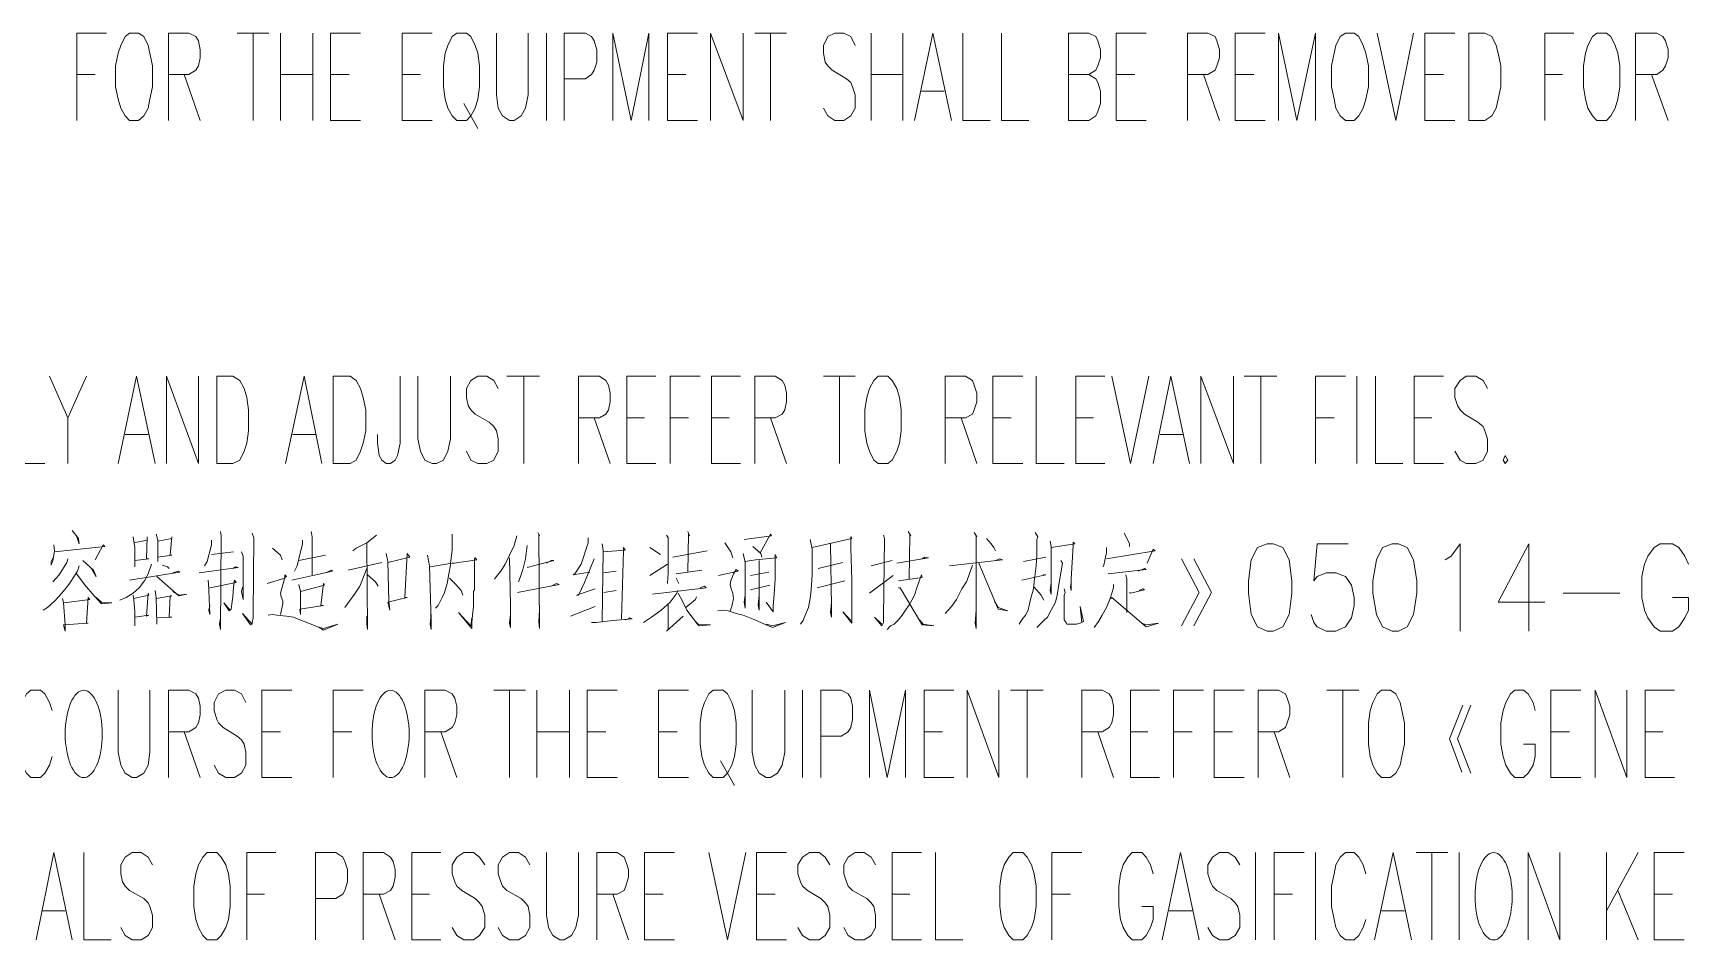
# Model space of a CAD drawing. Header units: millimetres. Extents: x 0 to 588, y 0 to 874.
# Drawn here: x 503.84 to 543.5, y 528.85 to 550.61 of the extents above; entities that cross this region are included whole.
import ezdxf

# ---------------------------------------------------------------- set-up
doc = ezdxf.new("R2010")
doc.units = ezdxf.units.MM
doc.layers.get('0').update_dxf_attribs({"lineweight": 18})

msp = doc.modelspace()

# ---------------------------------------------------------------- linework, layer by layer
at = {"color": 0, "lineweight": 0}
for points in [[(504.889, 548.513), (504.889, 550.609), (505.608, 550.609)], [(507.09, 548.513), (507.09, 550.609), (507.577, 550.609), (507.746, 550.524), (507.81, 550.418), (507.852, 550.206), (507.852, 550.016), (507.81, 549.825), (507.746, 549.72), (507.577, 549.614), (507.09, 549.614)], [(508.741, 550.609), (509.503, 550.609)], [(509.122, 550.609), (509.122, 548.513)], [(509.778, 550.609), (509.778, 548.513)], [(510.561, 550.609), (510.561, 548.513)], [(510.985, 548.513), (510.985, 550.609), (511.704, 550.609)], [(512.699, 548.513), (512.699, 550.609), (513.419, 550.609)], [(514.964, 550.609), (514.964, 549.127), (515.006, 548.809), (515.112, 548.619), (515.281, 548.513), (515.387, 548.513), (515.557, 548.619), (515.662, 548.809), (515.726, 549.127), (515.726, 550.609)], [(516.17, 550.609), (516.17, 548.513)], [(516.594, 548.513), (516.594, 550.609), (517.102, 550.609), (517.25, 550.524), (517.313, 550.418), (517.377, 550.206), (517.377, 549.91), (517.313, 549.72), (517.25, 549.614), (517.102, 549.508), (516.594, 549.508)], [(517.758, 548.513), (517.758, 550.609), (518.202, 548.513), (518.626, 550.609), (518.626, 548.513)], [(519.07, 548.513), (519.07, 550.609), (519.79, 550.609)], [(520.107, 548.513), (520.107, 550.609), (520.89, 548.513), (520.89, 550.609)], [(521.166, 550.609), (521.928, 550.609)], [(521.547, 550.609), (521.547, 548.513)], [(523.579, 550.312), (523.473, 550.524), (523.303, 550.609), (523.092, 550.609), (522.923, 550.524), (522.817, 550.312), (522.817, 550.122), (522.859, 549.91), (522.923, 549.825), (523.028, 549.72), (523.367, 549.508), (523.473, 549.423), (523.515, 549.317), (523.579, 549.127), (523.579, 548.809), (523.473, 548.619), (523.303, 548.513), (523.092, 548.513), (522.923, 548.619), (522.817, 548.809)], [(523.96, 550.609), (523.96, 548.513)], [(524.722, 550.609), (524.722, 548.513)], [(524.997, 548.513), (525.441, 550.609), (525.886, 548.513)], [(526.161, 550.609), (526.161, 548.513), (526.817, 548.513)], [(527.092, 550.609), (527.092, 548.513), (527.749, 548.513)], [(528.701, 548.513), (528.701, 550.609), (529.188, 550.609), (529.357, 550.524), (529.399, 550.418), (529.463, 550.206), (529.463, 550.016), (529.399, 549.825), (529.357, 549.72), (529.188, 549.614), (528.701, 549.614)], [(529.844, 548.513), (529.844, 550.609), (530.564, 550.609)], [(531.558, 548.513), (531.558, 550.609), (532.045, 550.609), (532.215, 550.524), (532.257, 550.418), (532.321, 550.206), (532.321, 550.016), (532.257, 549.825), (532.215, 549.72), (532.045, 549.614), (531.558, 549.614)], [(532.702, 548.513), (532.702, 550.609), (533.421, 550.609)], [(533.739, 548.513), (533.739, 550.609), (534.183, 548.513), (534.628, 550.609), (534.628, 548.513)], [(536.109, 550.609), (536.554, 548.513), (536.977, 550.609)], [(537.252, 548.513), (537.252, 550.609), (537.972, 550.609)], [(540.131, 548.513), (540.131, 550.609), (540.83, 550.609)], [(542.311, 548.513), (542.311, 550.609), (542.819, 550.609), (542.967, 550.524), (543.031, 550.418), (543.094, 550.206), (543.094, 550.016), (543.031, 549.825), (542.967, 549.72), (542.819, 549.614), (542.311, 549.614)], [(504.889, 549.614), (505.333, 549.614)], [(507.471, 549.614), (507.852, 548.513)], [(509.778, 549.614), (510.561, 549.614)], [(510.985, 549.614), (511.429, 549.614)], [(512.699, 549.614), (513.144, 549.614)], [(519.07, 549.614), (519.515, 549.614)], [(523.96, 549.614), (524.722, 549.614)], [(529.188, 549.614), (529.357, 549.508), (529.399, 549.423), (529.463, 549.211), (529.463, 548.915), (529.399, 548.725), (529.357, 548.619), (529.188, 548.513), (528.701, 548.513)], [(529.844, 549.614), (530.288, 549.614)], [(531.939, 549.614), (532.321, 548.513)], [(532.702, 549.614), (533.146, 549.614)], [(537.252, 549.614), (537.697, 549.614)], [(540.131, 549.614), (540.554, 549.614)], [(542.692, 549.614), (543.094, 548.513)], [(514.181, 548.915), (514.519, 548.322)], [(525.166, 549.211), (525.716, 549.211)], [(510.985, 548.513), (511.704, 548.513)], [(512.699, 548.513), (513.419, 548.513)], [(519.07, 548.513), (519.79, 548.513)], [(529.844, 548.513), (530.564, 548.513)], [(532.702, 548.513), (533.421, 548.513)], [(537.252, 548.513), (537.972, 548.513)], [(503.47, 542.375), (503.47, 540.279), (504.127, 540.279)], [(504.232, 542.375), (504.677, 541.38), (504.677, 540.279)], [(505.121, 542.375), (504.677, 541.38)], [(505.883, 540.279), (506.328, 542.375), (506.772, 540.279)], [(507.048, 540.279), (507.048, 542.375), (507.81, 540.279), (507.81, 542.375)], [(509.905, 540.279), (510.349, 542.375), (510.773, 540.279)], [(512.657, 542.375), (512.657, 540.766), (512.593, 540.47), (512.53, 540.364), (512.424, 540.279), (512.318, 540.279), (512.212, 540.364), (512.149, 540.47), (512.106, 540.766), (512.106, 540.978)], [(513.08, 542.375), (513.08, 540.872), (513.144, 540.576), (513.249, 540.364), (513.419, 540.279), (513.524, 540.279), (513.694, 540.364), (513.8, 540.576), (513.863, 540.872), (513.863, 542.375)], [(515.006, 542.078), (514.9, 542.269), (514.731, 542.375), (514.519, 542.375), (514.35, 542.269), (514.244, 542.078), (514.244, 541.867), (514.287, 541.676), (514.35, 541.57), (514.456, 541.465), (514.794, 541.274), (514.9, 541.168), (514.964, 541.062), (515.006, 540.872), (515.006, 540.576), (514.9, 540.364), (514.731, 540.279), (514.519, 540.279), (514.35, 540.364), (514.244, 540.576)], [(515.218, 542.375), (516.001, 542.375)], [(515.62, 542.375), (515.62, 540.279)], [(516.932, 540.279), (516.932, 542.375), (517.44, 542.375), (517.588, 542.269), (517.652, 542.163), (517.694, 541.972), (517.694, 541.761), (517.652, 541.57), (517.588, 541.465), (517.44, 541.38), (516.932, 541.38)], [(518.096, 540.279), (518.096, 542.375), (518.795, 542.375)], [(519.134, 540.279), (519.134, 542.375), (519.853, 542.375)], [(520.129, 540.279), (520.129, 542.375), (520.827, 542.375)], [(521.166, 540.279), (521.166, 542.375), (521.653, 542.375), (521.822, 542.269), (521.885, 542.163), (521.928, 541.972), (521.928, 541.761), (521.885, 541.57), (521.822, 541.465), (521.653, 541.38), (521.166, 541.38)], [(522.817, 542.375), (523.579, 542.375)], [(523.198, 542.375), (523.198, 540.279)], [(525.738, 540.279), (525.738, 542.375), (526.225, 542.375), (526.394, 542.269), (526.436, 542.163), (526.5, 541.972), (526.5, 541.761), (526.436, 541.57), (526.394, 541.465), (526.225, 541.38), (525.738, 541.38)], [(526.881, 540.279), (526.881, 542.375), (527.6, 542.375)], [(527.918, 542.375), (527.918, 540.279), (528.595, 540.279)], [(528.87, 540.279), (528.87, 542.375), (529.569, 542.375)], [(529.738, 542.375), (530.183, 540.279), (530.627, 542.375)], [(530.733, 540.279), (531.156, 542.375), (531.601, 540.279)], [(531.876, 540.279), (531.876, 542.375), (532.659, 540.279), (532.659, 542.375)], [(532.913, 542.375), (533.696, 542.375)], [(533.315, 542.375), (533.315, 540.279)], [(534.628, 540.279), (534.628, 542.375), (535.347, 542.375)], [(535.622, 542.375), (535.622, 540.279)], [(536.067, 542.375), (536.067, 540.279), (536.723, 540.279)], [(536.998, 540.279), (536.998, 542.375), (537.697, 542.375)], [(538.755, 542.078), (538.649, 542.269), (538.48, 542.375), (538.247, 542.375), (538.099, 542.269), (537.972, 542.078), (537.972, 541.867), (538.035, 541.676), (538.099, 541.57), (538.205, 541.465), (538.522, 541.274), (538.649, 541.168), (538.692, 541.062), (538.755, 540.872), (538.755, 540.576), (538.649, 540.364), (538.48, 540.279), (538.247, 540.279), (538.099, 540.364), (537.972, 540.576)], [(517.313, 541.38), (517.694, 540.279)], [(518.096, 541.38), (518.52, 541.38)], [(519.134, 541.38), (519.578, 541.38)], [(520.129, 541.38), (520.552, 541.38)], [(521.547, 541.38), (521.928, 540.279)], [(526.119, 541.38), (526.5, 540.279)], [(526.881, 541.38), (527.325, 541.38)], [(528.87, 541.38), (529.294, 541.38)], [(534.628, 541.38), (535.072, 541.38)], [(536.998, 541.38), (537.422, 541.38)], [(506.053, 540.978), (506.603, 540.978)], [(510.074, 540.978), (510.625, 540.978)], [(530.902, 540.978), (531.432, 540.978)], [(518.096, 540.279), (518.795, 540.279)], [(520.129, 540.279), (520.827, 540.279)], [(526.881, 540.279), (527.6, 540.279)], [(528.87, 540.279), (529.569, 540.279)], [(536.998, 540.279), (537.697, 540.279)], [(504.783, 538.67), (504.931, 538.48), (504.952, 538.353), (504.889, 538.522)], [(506.793, 538.586), (506.836, 538.438), (506.836, 537.93), (506.836, 538.035), (507.175, 538.078), (507.132, 538.078), (507.175, 538.522), (507.175, 538.48), (506.836, 538.417)], [(508.339, 538.649), (508.36, 538.543), (508.339, 536.3), (508.317, 536.427), (508.339, 536.575)], [(509.101, 538.607), (509.143, 538.501), (509.122, 536.68), (509.122, 536.575), (509.101, 536.469), (509.101, 536.427), (509.058, 536.406), (508.868, 536.68), (509.101, 536.427)], [(510.519, 538.649), (510.54, 538.522), (510.54, 537.612)], [(512.085, 538.565), (511.852, 538.374), (511.598, 538.247), (511.514, 538.183)], [(513.905, 538.586), (513.905, 538.205), (513.863, 537.887), (513.863, 537.845), (513.821, 537.633), (513.779, 537.4), (513.715, 537.189), (513.673, 537.083), (513.609, 536.956), (513.567, 536.871), (513.503, 536.808)], [(515.451, 538.543), (515.387, 538.311), (515.281, 538.078), (515.176, 537.866), (515.07, 537.697), (514.985, 537.591), (514.922, 537.506)], [(515.959, 538.628), (516.001, 538.543), (515.98, 538.586), (516.001, 536.321), (515.98, 536.49), (516.001, 536.765)], [(519.049, 538.565), (519.091, 538.501), (519.091, 538.522), (519.091, 537.654), (519.07, 537.4)], [(519.557, 538.649), (519.599, 538.543), (519.578, 538.586), (519.557, 537.676)], [(520.912, 538.459), (521.568, 538.543), (521.547, 538.586), (521.293, 538.141), (521.123, 538.289), (521.314, 538.12), (521.335, 538.035)], [(524.256, 538.565), (524.277, 538.48), (524.256, 536.596), (524.256, 536.469), (524.214, 536.385), (524.044, 536.596), (524.214, 536.427)], [(524.849, 538.649), (524.912, 538.543), (524.891, 538.565), (524.87, 537.506)], [(526.436, 538.628), (526.5, 538.522), (526.479, 538.565), (526.479, 536.321), (526.457, 536.448), (526.479, 536.765)], [(527.897, 538.628), (527.96, 538.522), (527.939, 538.459), (527.939, 538.078), (527.918, 537.824), (527.897, 537.633), (527.875, 537.443), (527.854, 537.274), (527.812, 537.104), (527.77, 536.956), (527.727, 536.765), (527.664, 536.639), (527.579, 536.533), (527.516, 536.427)], [(530.034, 538.607), (530.119, 538.438), (530.162, 538.353), (530.162, 538.289)], [(504.338, 538.332), (504.359, 538.183), (504.338, 538.078), (504.317, 537.951), (504.275, 537.845), (504.275, 537.93), (504.338, 538.057)], [(504.359, 538.163), (505.566, 538.289), (505.524, 538.332), (505.333, 537.972)], [(506.243, 538.522), (506.264, 538.417), (506.286, 538.268), (506.286, 537.803), (506.286, 537.951), (506.624, 537.993), (506.561, 537.993), (506.582, 538.522), (506.582, 538.438), (506.264, 538.374)], [(508.127, 538.438), (508.127, 538.332), (508.021, 537.93), (507.958, 537.824)], [(508.127, 538.099), (508.656, 538.163)], [(508.847, 538.163), (508.889, 538.057), (508.889, 537.019), (508.847, 537.21), (508.868, 537.316)], [(509.587, 538.247), (509.778, 538.078), (509.82, 537.972)], [(510.307, 538.438), (510.307, 538.353), (510.223, 537.993), (510.18, 537.824), (510.117, 537.697)], [(511.852, 538.374), (511.873, 536.3), (511.852, 536.427), (511.852, 536.617)], [(515.705, 538.311), (515.662, 537.993), (515.599, 537.739), (515.535, 537.549), (515.493, 537.443)], [(517.165, 538.501), (517.165, 538.374), (516.996, 537.866), (516.848, 537.633), (516.805, 537.612), (517.207, 537.676)], [(517.504, 538.353), (517.525, 538.183), (517.504, 536.49)], [(517.525, 538.163), (518.054, 538.205), (518.012, 538.268), (518.012, 538.183), (517.97, 536.554)], [(518.647, 538.268), (518.901, 538.099)], [(519.197, 538.035), (520.023, 538.183)], [(520.446, 538.374), (520.594, 538.163), (520.636, 538.014)], [(522.499, 538.459), (522.542, 538.226), (522.542, 537.612), (522.52, 537.252), (522.499, 537.04), (522.457, 536.829), (522.372, 536.617), (522.33, 536.511), (522.266, 536.427)], [(522.542, 538.268), (523.494, 538.48), (523.473, 538.522), (523.473, 538.247), (523.494, 537.485), (523.494, 536.448), (523.282, 536.723), (523.473, 536.511)], [(522.986, 538.353), (523.007, 536.85), (523.007, 536.596), (522.986, 536.702), (523.007, 536.935)], [(526.732, 538.48), (526.838, 538.353), (526.902, 538.268), (526.944, 538.183)], [(528.256, 538.417), (528.278, 538.289), (528.278, 537.146), (528.256, 537.231), (528.278, 537.422)], [(528.278, 538.268), (528.849, 538.353), (528.807, 538.395), (528.807, 538.311), (528.764, 537.506), (528.764, 537.231), (528.743, 537.316), (528.764, 537.422)], [(529.611, 538.268), (529.611, 538.141), (529.59, 538.035), (529.569, 537.951), (529.548, 537.845), (529.527, 537.803)], [(529.611, 537.993), (530.775, 538.183), (530.733, 538.226), (530.585, 537.887)], [(535.411, 538.353), (534.67, 538.353), (534.585, 537.464), (534.67, 537.569), (534.882, 537.654), (535.115, 537.654), (535.347, 537.569), (535.495, 537.358), (535.559, 537.062), (535.559, 536.871), (535.495, 536.575), (535.347, 536.363), (535.115, 536.258), (534.882, 536.258), (534.67, 536.363), (534.585, 536.469), (534.522, 536.66)], [(537.739, 537.972), (537.887, 538.057), (538.099, 538.353), (538.099, 536.258)], [(539.75, 538.353), (539.009, 536.956), (540.131, 536.956)], [(539.75, 538.353), (539.75, 536.258)], [(543.581, 537.866), (543.496, 538.057), (543.348, 538.268), (543.2, 538.353), (542.904, 538.353), (542.756, 538.268), (542.607, 538.057), (542.523, 537.866), (542.459, 537.569), (542.459, 537.062), (542.523, 536.765), (542.607, 536.575), (542.756, 536.363), (542.904, 536.258), (543.2, 536.258), (543.348, 536.363), (543.496, 536.575), (543.581, 536.765), (543.581, 537.062), (543.2, 537.062)], [(504.952, 537.824), (504.91, 537.697), (504.867, 537.633), (504.698, 537.379), (504.529, 537.168), (504.359, 536.977), (504.19, 536.829), (504.084, 536.765)], [(504.677, 537.993), (504.656, 537.909), (504.465, 537.612), (504.317, 537.443)], [(505.037, 537.951), (505.291, 537.718), (505.354, 537.569), (505.248, 537.76)], [(506.688, 537.866), (506.603, 537.633), (506.518, 537.464), (506.391, 537.295), (506.243, 537.168), (506.074, 537.062), (505.926, 536.998)], [(506.942, 537.845), (507.069, 537.803), (507.111, 537.76)], [(507.831, 537.654), (508.762, 537.782), (508.699, 537.803), (508.635, 537.76)], [(510.223, 537.951), (510.858, 538.078)], [(511.852, 537.76), (511.683, 537.337), (511.556, 537.146), (511.45, 536.998), (511.323, 536.829)], [(512.212, 537.909), (511.408, 537.718)], [(512.318, 538.12), (512.36, 537.93), (512.381, 536.977), (512.403, 536.765), (512.36, 536.956), (512.826, 537.062), (512.763, 537.062), (512.826, 538.12), (512.889, 538.035), (512.36, 537.909)], [(513.313, 538.078), (513.355, 537.824), (513.398, 536.49), (513.398, 536.3), (513.376, 536.427), (513.398, 536.66)], [(513.376, 537.803), (513.905, 537.887), (513.948, 537.887), (514.498, 537.972), (514.456, 538.014), (514.435, 537.993), (514.435, 537.591), (514.435, 537.252), (514.413, 537.21), (514.413, 536.85), (514.392, 536.639), (514.371, 536.469), (514.371, 536.321), (514.054, 536.702), (514.35, 536.385), (514.371, 536.575)], [(515.281, 538.014), (515.303, 536.893), (515.303, 536.342), (515.281, 536.448), (515.303, 536.66)], [(515.705, 537.782), (516.34, 537.951), (516.276, 537.951), (516.17, 537.887)], [(517.313, 537.993), (517.081, 537.422), (516.932, 537.125), (516.89, 537.125), (517.335, 537.274)], [(518.647, 537.591), (519.07, 537.866)], [(520.298, 537.591), (520.764, 537.697), (520.721, 537.739), (520.658, 537.633), (520.594, 537.464), (520.573, 537.379), (520.594, 537.295), (520.636, 537.168), (520.658, 537.04), (520.615, 536.85), (520.573, 536.744)], [(520.89, 538.12), (520.933, 537.909), (520.933, 536.808), (520.912, 536.956), (520.933, 537.125)], [(520.933, 537.93), (521.187, 537.972), (521.441, 537.993), (521.695, 538.014), (521.653, 538.099), (521.653, 537.506), (521.631, 537.146), (521.61, 536.85), (521.61, 536.723), (521.441, 536.956)], [(521.271, 537.951), (521.271, 536.765), (521.25, 536.893), (521.271, 537.125)], [(523.282, 537.909), (522.69, 537.76)], [(523.96, 537.824), (524.468, 537.951)], [(524.573, 537.887), (525.336, 538.014), (525.251, 538.035), (525.187, 537.993)], [(526.394, 537.845), (526.267, 537.485), (526.246, 537.443), (526.14, 537.274), (526.013, 537.019), (525.886, 536.85), (525.738, 536.68)], [(525.843, 537.824), (527.114, 537.972), (527.05, 537.993), (526.944, 537.951)], [(526.542, 537.887), (527.008, 536.787), (527.24, 536.744), (527.008, 536.829), (526.923, 536.977)], [(527.621, 537.93), (528.151, 538.035)], [(528.51, 537.951), (528.553, 537.887), (528.51, 537.654), (528.468, 537.379), (528.426, 537.125), (528.384, 536.956), (528.278, 536.765), (528.193, 536.596), (528.108, 536.511), (528.003, 536.406), (527.939, 536.342)], [(529.654, 537.633), (530.564, 537.739), (530.521, 537.76), (530.373, 537.697)], [(531.41, 536.385), (531.834, 537.189), (531.41, 537.993)], [(531.707, 537.993), (532.13, 537.189), (531.707, 536.385)], [(504.867, 537.654), (505.079, 537.379), (505.312, 537.104), (505.481, 536.914), (505.735, 536.935), (505.481, 536.956), (505.354, 537.062)], [(506.159, 537.485), (507.365, 537.676), (507.323, 537.697), (507.196, 537.654)], [(506.815, 537.569), (507.344, 537.104), (507.534, 537.146), (507.344, 537.125), (507.196, 537.21)], [(508.042, 537.485), (508.063, 537.274), (508.063, 537.231), (508.085, 536.66), (508.063, 536.765), (508.085, 536.871)], [(508.085, 537.295), (508.72, 537.422), (508.677, 537.485), (508.656, 537.316), (508.635, 537.083), (508.614, 536.914), (508.593, 536.787), (508.55, 536.744), (508.423, 536.935), (508.572, 536.765)], [(509.461, 537.4), (509.884, 537.528), (509.884, 537.612), (509.926, 537.569), (509.884, 537.549), (509.778, 537.168), (509.799, 537.083), (509.841, 536.977), (509.841, 536.914), (509.778, 536.66)], [(510.053, 537.485), (510.561, 537.591), (511.027, 537.697), (511.006, 537.718), (510.858, 537.654)], [(510.223, 537.379), (510.265, 537.21), (510.265, 536.66), (510.244, 536.787), (510.815, 536.871), (510.752, 536.871), (510.815, 537.4), (510.836, 537.358), (510.265, 537.21)], [(511.873, 537.612), (512.064, 537.443), (512.128, 537.337)], [(513.842, 537.528), (513.99, 537.379), (514.117, 537.231), (514.159, 537.125), (514.138, 537.189)], [(515.472, 537.189), (516.467, 537.379), (516.403, 537.4), (516.276, 537.337)], [(517.842, 537.697), (517.546, 537.654)], [(518.71, 537.146), (520.001, 537.295), (519.959, 537.337), (519.853, 537.295)], [(519.282, 537.633), (519.896, 537.718)], [(519.282, 537.528), (519.345, 537.4)], [(521.06, 537.591), (521.504, 537.676)], [(521.06, 537.252), (521.525, 537.358)], [(522.668, 537.295), (523.325, 537.464)], [(523.917, 537.168), (524.489, 537.591)], [(524.616, 537.464), (525.187, 537.549), (525.166, 537.612), (525.124, 537.485), (525.06, 537.295), (524.997, 537.125), (524.933, 536.998), (524.87, 536.893), (524.785, 536.765), (524.701, 536.639), (524.616, 536.533), (524.51, 536.427), (524.425, 536.385), (524.341, 536.3)], [(527.579, 537.485), (528.151, 537.612), (528.108, 537.612), (528.087, 537.591)], [(529.78, 537.379), (529.78, 537.295), (529.696, 537.04), (529.611, 536.829), (529.505, 536.639), (529.421, 536.49), (529.315, 536.342)], [(530.077, 537.612), (530.098, 537.506), (530.098, 536.702)], [(504.55, 537.04), (504.571, 536.935), (504.613, 536.406), (504.613, 536.258), (504.571, 536.406), (505.164, 536.448), (505.121, 536.448), (505.164, 537.062), (505.206, 537.019), (504.592, 536.935)], [(506.243, 537.125), (506.264, 537.019), (506.286, 536.723), (506.286, 536.385), (506.286, 536.596), (506.624, 536.639), (506.561, 536.617), (506.603, 537.168), (506.624, 537.125), (506.264, 537.04)], [(506.772, 537.231), (506.793, 537.062), (506.815, 536.427), (506.815, 536.575), (507.175, 536.596), (507.111, 536.596), (507.132, 537.104), (507.175, 537.104), (506.793, 537.04)], [(517.546, 537.189), (517.842, 537.231)], [(519.324, 537.231), (519.282, 537.146), (519.134, 536.956), (518.922, 536.765), (518.689, 536.596), (518.499, 536.469)], [(519.324, 537.168), (519.43, 536.977), (519.536, 536.765), (519.663, 536.596), (519.79, 536.427), (519.832, 536.385), (520.107, 536.406), (519.811, 536.427), (519.747, 536.49)], [(519.769, 537.083), (519.747, 537.019), (519.515, 536.829)], [(524.616, 537.295), (524.658, 537.295), (525.187, 536.406), (525.462, 536.385), (525.208, 536.427), (525.124, 536.533)], [(527.875, 537.316), (528.045, 537.125), (528.108, 536.998)], [(528.595, 537.274), (528.616, 537.189), (528.595, 537.125), (528.595, 536.533), (528.638, 536.469), (528.659, 536.427), (528.891, 536.427), (528.976, 536.448), (529.061, 536.49), (528.976, 536.85), (529.019, 536.469)], [(529.717, 537.04), (529.738, 537.062), (530.564, 536.363), (530.86, 536.448), (530.564, 536.406), (530.458, 536.448)], [(530.162, 537.189), (530.183, 537.168), (530.521, 537.252), (530.479, 537.274), (530.394, 537.231)], [(540.576, 537.168), (541.93, 537.168)], [(509.482, 536.639), (509.587, 536.66), (509.693, 536.639), (509.926, 536.617), (510.096, 536.596), (510.286, 536.511), (510.519, 536.427), (510.709, 536.342), (510.815, 536.279), (511.154, 536.427), (510.815, 536.321), (510.667, 536.363)], [(516.742, 536.617), (517.335, 536.85)], [(517.25, 536.469), (517.356, 536.469), (517.758, 536.511), (518.223, 536.554), (518.16, 536.575), (518.139, 536.554), (518.054, 536.533)], [(519.091, 536.914), (519.091, 536.3), (519.049, 536.258), (519.451, 536.617)], [(520.277, 536.744), (520.404, 536.765), (520.531, 536.744), (520.721, 536.68), (520.89, 536.639), (521.166, 536.533), (521.399, 536.427), (521.589, 536.342), (521.907, 536.469), (521.589, 536.385), (521.441, 536.427)], [(504.296, 534.352), (504.232, 534.543), (504.127, 534.755), (504.021, 534.839), (503.788, 534.839), (503.682, 534.755), (503.576, 534.543), (503.513, 534.352), (503.47, 534.056), (503.47, 533.548), (503.513, 533.252), (503.576, 533.04), (503.682, 532.85), (503.788, 532.744), (504.021, 532.744), (504.127, 532.85), (504.232, 533.04), (504.296, 533.252)], [(505.883, 534.839), (505.883, 533.358), (505.947, 533.04), (506.053, 532.85), (506.222, 532.744), (506.328, 532.744), (506.497, 532.85), (506.603, 533.04), (506.645, 533.358), (506.645, 534.839)], [(507.09, 532.744), (507.09, 534.839), (507.577, 534.839), (507.746, 534.755), (507.81, 534.649), (507.852, 534.458), (507.852, 534.247), (507.81, 534.056), (507.746, 533.95), (507.577, 533.845), (507.09, 533.845)], [(508.952, 534.543), (508.847, 534.755), (508.677, 534.839), (508.466, 534.839), (508.296, 534.755), (508.19, 534.543), (508.19, 534.352), (508.254, 534.141), (508.296, 534.056), (508.402, 533.95), (508.741, 533.739), (508.847, 533.654), (508.91, 533.548), (508.952, 533.358), (508.952, 533.04), (508.847, 532.85), (508.677, 532.744), (508.466, 532.744), (508.296, 532.85), (508.19, 533.04)], [(509.334, 532.744), (509.334, 534.839), (510.053, 534.839)], [(511.048, 532.744), (511.048, 534.839), (511.768, 534.839)], [(513.249, 532.744), (513.249, 534.839), (513.736, 534.839), (513.905, 534.755), (513.969, 534.649), (514.011, 534.458), (514.011, 534.247), (513.969, 534.056), (513.905, 533.95), (513.736, 533.845), (513.249, 533.845)], [(514.9, 534.839), (515.662, 534.839)], [(515.281, 534.839), (515.281, 532.744)], [(515.938, 534.839), (515.938, 532.744)], [(516.721, 534.839), (516.721, 532.744)], [(517.144, 532.744), (517.144, 534.839), (517.864, 534.839)], [(518.859, 532.744), (518.859, 534.839), (519.578, 534.839)], [(521.102, 534.839), (521.102, 533.358), (521.166, 533.04), (521.271, 532.85), (521.441, 532.744), (521.547, 532.744), (521.716, 532.85), (521.822, 533.04), (521.885, 533.358), (521.885, 534.839)], [(522.309, 534.839), (522.309, 532.744)], [(522.753, 532.744), (522.753, 534.839), (523.24, 534.839), (523.409, 534.755), (523.473, 534.649), (523.515, 534.458), (523.515, 534.141), (523.473, 533.95), (523.409, 533.845), (523.24, 533.739), (522.753, 533.739)], [(523.917, 532.744), (523.917, 534.839), (524.341, 532.744), (524.785, 534.839), (524.785, 532.744)], [(525.23, 532.744), (525.23, 534.839), (525.949, 534.839)], [(526.267, 532.744), (526.267, 534.839), (527.029, 532.744), (527.029, 534.839)], [(527.304, 534.839), (528.087, 534.839)], [(527.706, 534.839), (527.706, 532.744)], [(529.019, 532.744), (529.019, 534.839), (529.505, 534.839), (529.675, 534.755), (529.738, 534.649), (529.78, 534.458), (529.78, 534.247), (529.738, 534.056), (529.675, 533.95), (529.505, 533.845), (529.019, 533.845)], [(530.183, 532.744), (530.183, 534.839), (530.881, 534.839)], [(531.22, 532.744), (531.22, 534.839), (531.939, 534.839)], [(532.193, 532.744), (532.193, 534.839), (532.913, 534.839)], [(533.252, 532.744), (533.252, 534.839), (533.739, 534.839), (533.908, 534.755), (533.95, 534.649), (534.014, 534.458), (534.014, 534.247), (533.95, 534.056), (533.908, 533.95), (533.739, 533.845), (533.252, 533.845)], [(534.903, 534.839), (535.665, 534.839)], [(535.284, 534.839), (535.284, 532.744)], [(539.898, 534.352), (539.856, 534.543), (539.729, 534.755), (539.623, 534.839), (539.411, 534.839), (539.306, 534.755), (539.2, 534.543), (539.136, 534.352), (539.073, 534.056), (539.073, 533.548), (539.136, 533.252), (539.2, 533.04), (539.306, 532.85), (539.411, 532.744), (539.623, 532.744), (539.729, 532.85), (539.856, 533.04), (539.898, 533.252), (539.898, 533.548), (539.623, 533.548)], [(540.279, 532.744), (540.279, 534.839), (540.999, 534.839)], [(541.337, 532.744), (541.337, 534.839), (542.1, 532.744), (542.1, 534.839)], [(542.544, 532.744), (542.544, 534.839), (543.242, 534.839)], [(538.163, 534.479), (537.845, 533.675), (538.141, 532.871)], [(538.353, 534.479), (538.035, 533.675), (538.353, 532.85)], [(507.471, 533.845), (507.852, 532.744)], [(509.334, 533.845), (509.778, 533.845)], [(511.048, 533.845), (511.493, 533.845)], [(513.63, 533.845), (514.011, 532.744)], [(515.938, 533.845), (516.721, 533.845)], [(517.144, 533.845), (517.588, 533.845)], [(518.859, 533.845), (519.303, 533.845)], [(525.23, 533.845), (525.674, 533.845)], [(529.399, 533.845), (529.78, 532.744)], [(530.183, 533.845), (530.606, 533.845)], [(531.22, 533.845), (531.664, 533.845)], [(532.193, 533.845), (532.638, 533.845)], [(533.633, 533.845), (534.014, 532.744)], [(540.279, 533.845), (540.724, 533.845)], [(542.544, 533.845), (542.967, 533.845)], [(520.34, 533.146), (520.679, 532.553)], [(509.334, 532.744), (510.053, 532.744)], [(517.144, 532.744), (517.864, 532.744)], [(518.859, 532.744), (519.578, 532.744)], [(525.23, 532.744), (525.949, 532.744)], [(530.183, 532.744), (530.881, 532.744)], [(532.193, 532.744), (532.913, 532.744)], [(540.279, 532.744), (540.999, 532.744)], [(542.544, 532.744), (543.242, 532.744)], [(503.915, 528.849), (504.338, 530.945), (504.783, 528.849)], [(505.058, 530.945), (505.058, 528.849), (505.714, 528.849)], [(506.709, 530.648), (506.603, 530.839), (506.434, 530.945), (506.222, 530.945), (506.053, 530.839), (505.947, 530.648), (505.947, 530.437), (505.989, 530.246), (506.053, 530.14), (506.159, 530.034), (506.497, 529.844), (506.603, 529.738), (506.645, 529.654), (506.709, 529.442), (506.709, 529.145), (506.603, 528.955), (506.434, 528.849), (506.222, 528.849), (506.053, 528.955), (505.947, 529.145)], [(508.974, 528.849), (508.974, 530.945), (509.672, 530.945)], [(510.625, 528.849), (510.625, 530.945), (511.111, 530.945), (511.281, 530.839), (511.323, 530.733), (511.387, 530.543), (511.387, 530.246), (511.323, 530.034), (511.281, 529.95), (511.111, 529.844), (510.625, 529.844)], [(511.768, 528.849), (511.768, 530.945), (512.255, 530.945), (512.424, 530.839), (512.487, 530.733), (512.53, 530.543), (512.53, 530.352), (512.487, 530.14), (512.424, 530.034), (512.255, 529.95), (511.768, 529.95)], [(512.932, 528.849), (512.932, 530.945), (513.63, 530.945)], [(514.689, 530.648), (514.562, 530.839), (514.413, 530.945), (514.181, 530.945), (514.011, 530.839), (513.905, 530.648), (513.905, 530.437), (513.969, 530.246), (514.011, 530.14), (514.138, 530.034), (514.456, 529.844), (514.562, 529.738), (514.625, 529.654), (514.689, 529.442), (514.689, 529.145), (514.562, 528.955), (514.413, 528.849), (514.181, 528.849), (514.011, 528.955), (513.905, 529.145)], [(515.768, 530.648), (515.662, 530.839), (515.493, 530.945), (515.281, 530.945), (515.112, 530.839), (515.006, 530.648), (515.006, 530.437), (515.07, 530.246), (515.112, 530.14), (515.218, 530.034), (515.557, 529.844), (515.662, 529.738), (515.726, 529.654), (515.768, 529.442), (515.768, 529.145), (515.662, 528.955), (515.493, 528.849), (515.281, 528.849), (515.112, 528.955), (515.006, 529.145)], [(516.17, 530.945), (516.17, 529.442), (516.213, 529.145), (516.318, 528.955), (516.488, 528.849), (516.594, 528.849), (516.763, 528.955), (516.869, 529.145), (516.932, 529.442), (516.932, 530.945)], [(517.377, 528.849), (517.377, 530.945), (517.864, 530.945), (518.033, 530.839), (518.075, 530.733), (518.139, 530.543), (518.139, 530.352), (518.075, 530.14), (518.033, 530.034), (517.864, 529.95), (517.377, 529.95)], [(518.52, 528.849), (518.52, 530.945), (519.24, 530.945)], [(520.065, 530.945), (520.51, 528.849), (520.954, 530.945)], [(521.208, 528.849), (521.208, 530.945), (521.928, 530.945)], [(522.965, 530.648), (522.859, 530.839), (522.711, 530.945), (522.478, 530.945), (522.309, 530.839), (522.203, 530.648), (522.203, 530.437), (522.266, 530.246), (522.309, 530.14), (522.436, 530.034), (522.753, 529.844), (522.859, 529.738), (522.923, 529.654), (522.965, 529.442), (522.965, 529.145), (522.859, 528.955), (522.711, 528.849), (522.478, 528.849), (522.309, 528.955), (522.203, 529.145)], [(524.066, 530.648), (523.96, 530.839), (523.79, 530.945), (523.579, 530.945), (523.409, 530.839), (523.303, 530.648), (523.303, 530.437), (523.367, 530.246), (523.409, 530.14), (523.515, 530.034), (523.854, 529.844), (523.96, 529.738), (524.023, 529.654), (524.066, 529.442), (524.066, 529.145), (523.96, 528.955), (523.79, 528.849), (523.579, 528.849), (523.409, 528.955), (523.303, 529.145)], [(524.468, 528.849), (524.468, 530.945), (525.166, 530.945)], [(525.505, 530.945), (525.505, 528.849), (526.161, 528.849)], [(528.299, 528.849), (528.299, 530.945), (529.019, 530.945)], [(530.733, 530.437), (530.669, 530.648), (530.564, 530.839), (530.458, 530.945), (530.225, 530.945), (530.119, 530.839), (530.013, 530.648), (529.95, 530.437), (529.908, 530.14), (529.908, 529.654), (529.95, 529.336), (530.013, 529.145), (530.119, 528.955), (530.225, 528.849), (530.458, 528.849), (530.564, 528.955), (530.669, 529.145), (530.733, 529.336), (530.733, 529.654), (530.458, 529.654)], [(530.945, 528.849), (531.389, 530.945), (531.834, 528.849)], [(532.807, 530.648), (532.702, 530.839), (532.532, 530.945), (532.321, 530.945), (532.151, 530.839), (532.045, 530.648), (532.045, 530.437), (532.109, 530.246), (532.151, 530.14), (532.257, 530.034), (532.596, 529.844), (532.702, 529.738), (532.765, 529.654), (532.807, 529.442), (532.807, 529.145), (532.702, 528.955), (532.532, 528.849), (532.321, 528.849), (532.151, 528.955), (532.045, 529.145)], [(533.188, 530.945), (533.188, 528.849)], [(533.633, 528.849), (533.633, 530.945), (534.352, 530.945)], [(534.628, 530.945), (534.628, 528.849)], [(535.834, 530.437), (535.771, 530.648), (535.665, 530.839), (535.559, 530.945), (535.347, 530.945), (535.22, 530.839), (535.115, 530.648), (535.072, 530.437), (535.009, 530.14), (535.009, 529.654), (535.072, 529.336), (535.115, 529.145), (535.22, 528.955), (535.347, 528.849), (535.559, 528.849), (535.665, 528.955), (535.771, 529.145), (535.834, 529.336)], [(536.046, 528.849), (536.49, 530.945), (536.935, 528.849)], [(537.041, 530.945), (537.803, 530.945)], [(537.422, 530.945), (537.422, 528.849)], [(538.078, 530.945), (538.078, 528.849)], [(539.729, 528.849), (539.729, 530.945), (540.491, 528.849), (540.491, 530.945)], [(541.613, 530.945), (541.613, 528.849)], [(542.375, 530.945), (541.613, 529.548)], [(542.756, 528.849), (542.756, 530.945), (543.475, 530.945)], [(508.974, 529.95), (509.397, 529.95)], [(512.149, 529.95), (512.53, 528.849)], [(512.932, 529.95), (513.355, 529.95)], [(517.758, 529.95), (518.139, 528.849)], [(518.52, 529.95), (518.964, 529.95)], [(521.208, 529.95), (521.653, 529.95)], [(524.468, 529.95), (524.891, 529.95)], [(528.299, 529.95), (528.743, 529.95)], [(533.633, 529.95), (534.077, 529.95)], [(541.888, 530.034), (542.375, 528.849)], [(542.756, 529.95), (543.2, 529.95)], [(504.063, 529.548), (504.613, 529.548)], [(531.114, 529.548), (531.664, 529.548)], [(536.215, 529.548), (536.765, 529.548)], [(512.932, 528.849), (513.63, 528.849)], [(518.52, 528.849), (519.24, 528.849)], [(521.208, 528.849), (521.928, 528.849)], [(524.468, 528.849), (525.166, 528.849)], [(542.756, 528.849), (543.475, 528.849)]]:
    msp.add_lwpolyline(points, dxfattribs=at)
for points in [[(506.159, 550.609), (506.053, 550.524), (505.947, 550.312), (505.883, 550.122), (505.82, 549.825), (505.82, 549.317), (505.883, 549.021), (505.947, 548.809), (506.053, 548.619), (506.159, 548.513), (506.37, 548.513), (506.497, 548.619), (506.603, 548.809), (506.645, 549.021), (506.709, 549.317), (506.709, 549.825), (506.645, 550.122), (506.603, 550.312), (506.497, 550.524), (506.37, 550.609)], [(514.011, 550.609), (513.905, 550.524), (513.8, 550.312), (513.736, 550.122), (513.694, 549.825), (513.694, 549.317), (513.736, 549.021), (513.8, 548.809), (513.905, 548.619), (514.011, 548.513), (514.244, 548.513), (514.35, 548.619), (514.456, 548.809), (514.519, 549.021), (514.562, 549.317), (514.562, 549.825), (514.519, 550.122), (514.456, 550.312), (514.35, 550.524), (514.244, 550.609)], [(535.347, 550.609), (535.22, 550.524), (535.115, 550.312), (535.072, 550.122), (535.009, 549.825), (535.009, 549.317), (535.072, 549.021), (535.115, 548.809), (535.22, 548.619), (535.347, 548.513), (535.559, 548.513), (535.665, 548.619), (535.771, 548.809), (535.834, 549.021), (535.898, 549.317), (535.898, 549.825), (535.834, 550.122), (535.771, 550.312), (535.665, 550.524), (535.559, 550.609)], [(538.311, 548.513), (538.311, 550.609), (538.692, 550.609), (538.861, 550.524), (538.967, 550.312), (539.009, 550.122), (539.073, 549.825), (539.073, 549.317), (539.009, 549.021), (538.967, 548.809), (538.861, 548.619), (538.692, 548.513)], [(541.38, 550.609), (541.274, 550.524), (541.168, 550.312), (541.105, 550.122), (541.062, 549.825), (541.062, 549.317), (541.105, 549.021), (541.168, 548.809), (541.274, 548.619), (541.38, 548.513), (541.613, 548.513), (541.718, 548.619), (541.824, 548.809), (541.888, 549.021), (541.93, 549.317), (541.93, 549.825), (541.888, 550.122), (541.824, 550.312), (541.718, 550.524), (541.613, 550.609)], [(508.254, 540.279), (508.254, 542.375), (508.635, 542.375), (508.804, 542.269), (508.91, 542.078), (508.974, 541.867), (509.016, 541.57), (509.016, 541.062), (508.974, 540.766), (508.91, 540.576), (508.804, 540.364), (508.635, 540.279)], [(511.048, 540.279), (511.048, 542.375), (511.45, 542.375), (511.598, 542.269), (511.704, 542.078), (511.768, 541.867), (511.831, 541.57), (511.831, 541.062), (511.768, 540.766), (511.704, 540.576), (511.598, 540.364), (511.45, 540.279)], [(524.129, 542.375), (524.023, 542.269), (523.917, 542.078), (523.854, 541.867), (523.812, 541.57), (523.812, 541.062), (523.854, 540.766), (523.917, 540.576), (524.023, 540.364), (524.129, 540.279), (524.362, 540.279), (524.468, 540.364), (524.573, 540.576), (524.637, 540.766), (524.679, 541.062), (524.679, 541.57), (524.637, 541.867), (524.573, 542.078), (524.468, 542.269), (524.362, 542.375)], [(539.178, 540.47), (539.136, 540.364), (539.178, 540.279), (539.242, 540.364)], [(533.463, 538.353), (533.231, 538.268), (533.082, 537.972), (533.019, 537.464), (533.019, 537.168), (533.082, 536.66), (533.231, 536.363), (533.463, 536.258), (533.612, 536.258), (533.845, 536.363), (533.993, 536.66), (534.056, 537.168), (534.056, 537.464), (533.993, 537.972), (533.845, 538.268), (533.612, 538.353)], [(536.469, 538.353), (536.236, 538.268), (536.088, 537.972), (536.004, 537.464), (536.004, 537.168), (536.088, 536.66), (536.236, 536.363), (536.469, 536.258), (536.617, 536.258), (536.829, 536.363), (536.977, 536.66), (537.062, 537.168), (537.062, 537.464), (536.977, 537.972), (536.829, 538.268), (536.617, 538.353)], [(520.171, 534.839), (520.065, 534.755), (519.959, 534.543), (519.896, 534.352), (519.853, 534.056), (519.853, 533.548), (519.896, 533.252), (519.959, 533.04), (520.065, 532.85), (520.171, 532.744), (520.404, 532.744), (520.51, 532.85), (520.615, 533.04), (520.679, 533.252), (520.721, 533.548), (520.721, 534.056), (520.679, 534.352), (520.615, 534.543), (520.51, 534.755), (520.404, 534.839)], [(536.215, 534.839), (536.109, 534.755), (536.004, 534.543), (535.94, 534.352), (535.898, 534.056), (535.898, 533.548), (535.94, 533.252), (536.004, 533.04), (536.109, 532.85), (536.215, 532.744), (536.427, 532.744), (536.554, 532.85), (536.66, 533.04), (536.702, 533.252), (536.765, 533.548), (536.765, 534.056), (536.702, 534.352), (536.66, 534.543), (536.554, 534.755), (536.427, 534.839)], [(508.021, 530.945), (507.915, 530.839), (507.81, 530.648), (507.746, 530.437), (507.704, 530.14), (507.704, 529.654), (507.746, 529.336), (507.81, 529.145), (507.915, 528.955), (508.021, 528.849), (508.254, 528.849), (508.36, 528.955), (508.466, 529.145), (508.529, 529.336), (508.572, 529.654), (508.572, 530.14), (508.529, 530.437), (508.466, 530.648), (508.36, 530.839), (508.254, 530.945)], [(527.367, 530.945), (527.262, 530.839), (527.156, 530.648), (527.092, 530.437), (527.05, 530.14), (527.05, 529.654), (527.092, 529.336), (527.156, 529.145), (527.262, 528.955), (527.367, 528.849), (527.6, 528.849), (527.706, 528.955), (527.812, 529.145), (527.875, 529.336), (527.918, 529.654), (527.918, 530.14), (527.875, 530.437), (527.812, 530.648), (527.706, 530.839), (527.6, 530.945)]]:
    msp.add_lwpolyline(points, close=True, dxfattribs=at)
for centre in [(505.058, 533.792), (512.424, 533.792), (538.903, 529.897)]:
    msp.add_ellipse(centre, major_axis=(0, 1.048), ratio=0.424242, dxfattribs=at)

doc.saveas('drawing.dxf')
